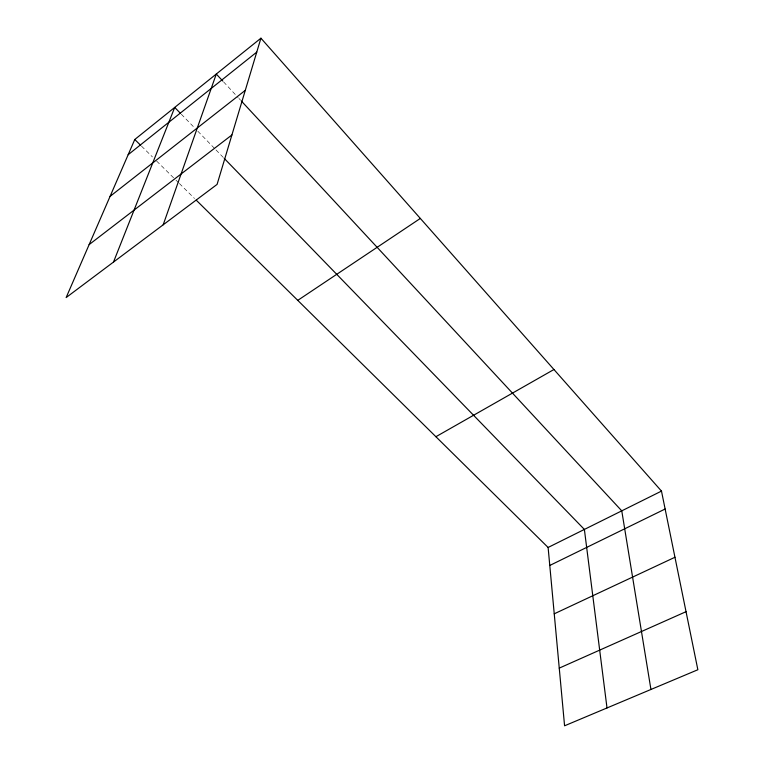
<?xml version="1.0" encoding="UTF-8"?>
<svg xmlns="http://www.w3.org/2000/svg" width="764" height="764" viewBox="0 0 764 764"><rect width="100%" height="100%" fill="white"/><g stroke="black" fill="none" stroke-linecap="round" stroke-linejoin="round"><path stroke-width="0.57" stroke-dasharray="3.82 2.86" d="M141.502 146.134L152.437 156.926M156.639 161.08L175.147 179.349M175.987 180.18L178.509 182.672M179.359 183.503L194.505 198.459M181.326 114.218L194.524 127.817M197.828 131.217L215.161 149.075M215.983 149.925L223.413 157.575M223.575 81.882L238.129 97.563M238.941 98.432L240.555 100.18"/><path stroke-width="1.15" d="M260.925 38.2L217.081 184.401L66.143 297.568L134.77 139.497L260.925 38.2L661.481 491.099L697.857 669.741L564.577 725.8L548.113 547.463L196.205 200.13M163.19 224.797L216.288 74.041L222.763 81.013M113.483 262.071L174.717 107.418L180.495 113.368M128.161 154.71L256.761 52.105M110.073 196.386L245.292 90.343M89.13 244.614L231.903 134.961M297.759 300.367L420.334 218.437M435.9 436.712L553.948 369.509M548.113 547.463L661.481 491.099M549.774 565.465L665.129 509.015M554.234 613.817L674.956 557.262M559.248 668.128L686.034 611.678M134.77 139.497L140.662 145.303M224.234 158.425L584.384 529.433L607.008 707.951M241.367 101.049L621.762 510.849L650.938 689.481"/></g></svg>
